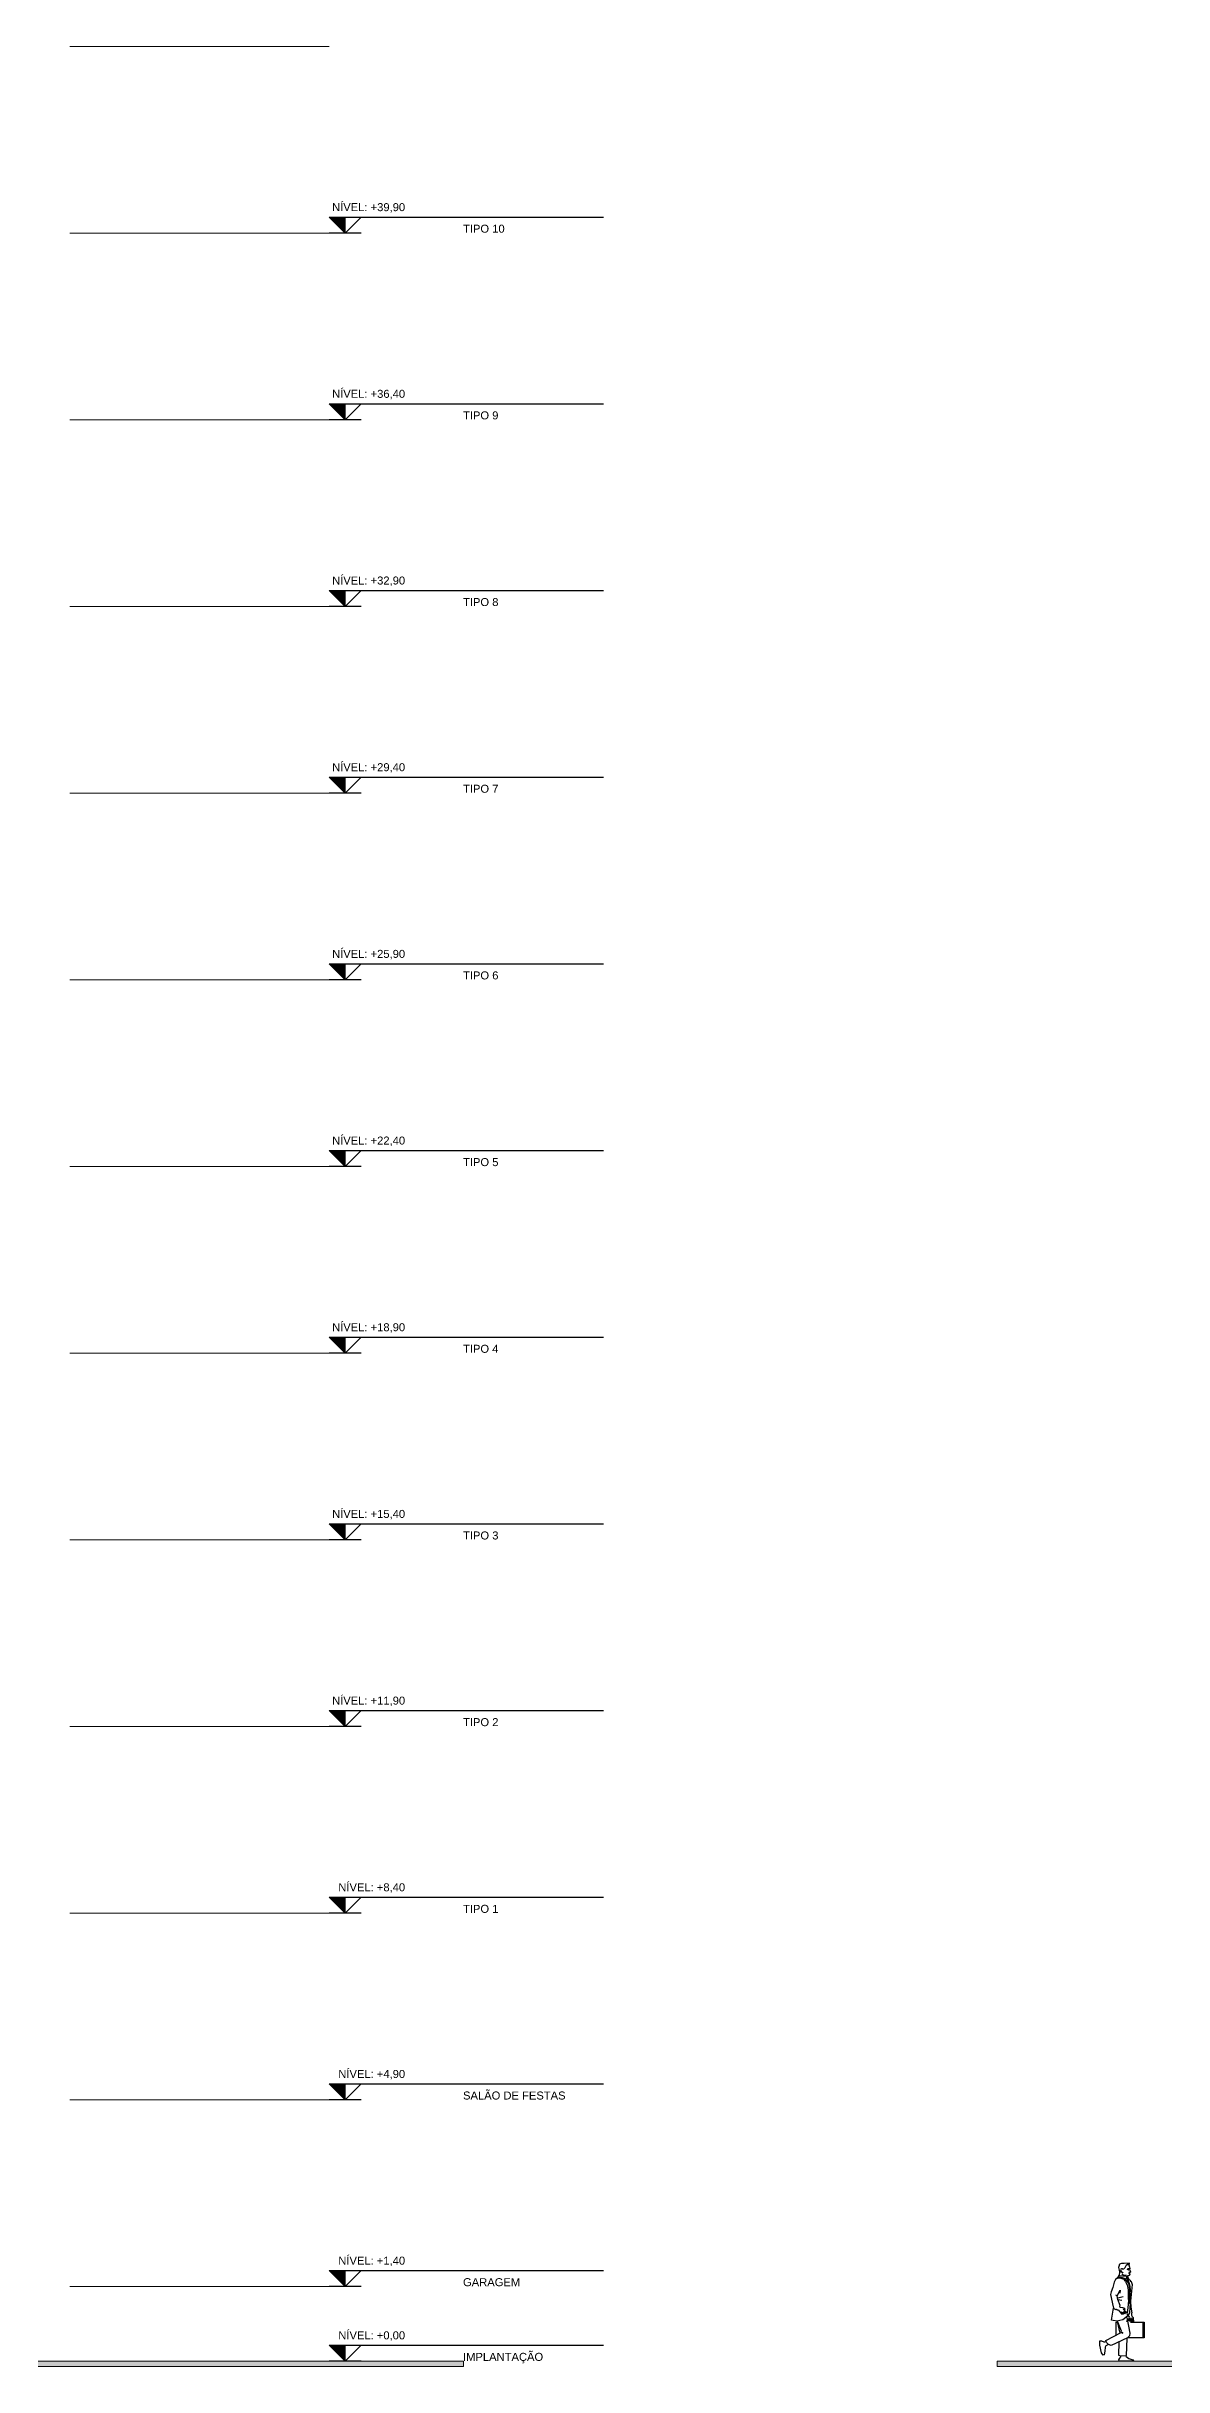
# Model space of a CAD drawing. Header units: millimetres. Extents: x -51 to 151, y -74 to 104.
# Drawn here: x 42.62 to 63.55, y -69.85 to -26.35 of the extents above; entities that cross this region are included whole.
import ezdxf
from ezdxf.enums import TextEntityAlignment as Align

# ---------------------------------------------------------------- set-up
doc = ezdxf.new("R2010")
doc.units = ezdxf.units.MM
doc.header["$LTSCALE"] = 15
doc.layers.add('Text', color=3, linetype='Continuous')
doc.styles.add('DM-TXT-100', font='arial.ttf', dxfattribs={"height": 0.2})
doc.styles.add('PADRAO', font='arial.ttf', dxfattribs={"height": 0.1})

# ---------------------------------------------------------------- blocks, each defined once
blk = doc.blocks.new('02FMAN04')
at = {"color": 0, "linetype": 'ByBlock'}
for p, q in [((-4.1, 62.9), (-4.3, 62)), ((-5.2, 48), (-6.2, 48.5)), ((-0.8, 47.3), (-4.7, 46.3)), ((-4.7, 45.3), (-1.8, 44.9)), ((-5.1, 29.1), (-3.3, 20.7)), ((2.4, 30.8), (1.7, 28.9)), ((4.4, 30.8), (2.4, 30.8)), ((2.5, 28.9), (2.8, 30.1)), ((2.8, 30.1), (3.1, 30.1)), ((5.7, 30.9), (5.2, 30.9)), ((5.6, 30.1), (5.9, 30)), ((5.9, 30), (6.1, 28.9)), ((6.7, 29.8), (6.9, 28.9)), ((13.5, 28.8), (13.5, 17.2))]:
    blk.add_line(p, q, dxfattribs=at)
for points in [[(3.5, 70.3), (3.9, 71.7), (3.7, 72), (0, 71.8), (-1.9, 71.7), (-2.8, 71.5), (-3.6, 70.9), (-3.8, 70.3), (-4.3, 68.8), (-3.8, 66.7), (-3.4, 65.7), (-3.6, 62.9)], [(-1, 67.6), (-0.2, 67.9), (0.6, 68.7), (1.6, 70.7), (2.9, 71.8), (3.5, 71.8), (3.8, 71.7)], [(3.3, 70.7), (3.9, 68.9), (4.1, 68), (3.8, 67.3), (4.6, 65.8), (4.5, 65.4), (3.9, 65.2), (3.9, 64.6), (3.8, 64.2), (4, 63.5), (3.7, 63), (3.1, 62.6), (2.6, 62.7), (2.2, 62.4), (3.3, 60.2), (2.4, 60.5), (2.4, 61.5), (2, 62.3), (1.6, 62.2)], [(3.2, 70.7), (2.7, 70.8), (1.8, 70.7)], [(-4.7, 61.9), (-5.5, 60.6), (-6.5, 60), (-7.4, 58), (-8.4, 54.1), (-9.6, 50.8), (-10, 49), (-8.1, 40), (-7.4, 38.5), (-6.6, 38.1), (-6.1, 37.8), (-5.7, 38.1), (-5.3, 37.8), (-4.6, 37.8), (-4.2, 37.4), (-3.5, 36.4), (-1.8, 34.6), (-1.4, 34.6), (-2, 36.2), (-0.5, 34.8), (-0.3, 34.9), (-0.6, 35.9), (0.6, 34.9), (0.9, 35.2), (-0.2, 36.7), (1.1, 35.7), (1.3, 36), (-0.7, 38.1), (0.6, 37.9), (0.5, 38.5), (-0.4, 38.9), (-1.1, 39.3), (-3, 39.4), (-3.2, 40.6), (-3.1, 40.9), (-4.8, 45.2), (-5.2, 47.9), (-3, 52.1), (-3.3, 49.9)], [(-4.9, 60.9), (-3.2, 61.2), (-0.2, 60.2), (0.4, 59), (1.5, 58.8), (1.1, 57.7), (2.2, 56.1), (2.9, 52.4), (2.9, 45.2)], [(-4.1, 62.9), (1.7, 62.5), (1.5, 60.2), (0.8, 60.5)], [(-4.1, 61.9), (-2.3, 61.6), (0, 60.9), (2, 59), (3.3, 56.6), (3.9, 52.5), (3.3, 46.9), (3.1, 44.5), (2.7, 39.2), (2.2, 35.5)], [(-3.3, 65.3), (-2.8, 65.7), (-2.6, 66.1)], [(-1, 67.6), (-1.4, 67.9), (-2, 67.9), (-2.5, 67.6), (-2.8, 67.1), (-2.6, 66.2), (-2, 65.6), (-1.4, 65.2), (-1, 65.2), (-0.7, 65.6)], [(1.6, 62.9), (-0.3, 63), (-1.7, 63.8)], [(1.6, 61.5), (2.2, 60.4), (3.6, 57), (4.1, 51.4), (3.7, 46.3), (4.1, 43.8), (4.7, 42.2), (4.3, 45.3), (4.3, 49.2), (4.6, 52.1), (4.3, 54.9), (3.4, 58.2), (2.5, 60.7)], [(3.9, 64.6), (3.2, 64.5)], [(3.6, 64.2), (3.4, 64.2)], [(3.4, 60.3), (4.7, 59.2), (4.4, 58.7), (5.1, 58.4), (5.7, 56.4), (5.2, 51.4), (4.7, 44), (4.9, 39.6), (5.5, 35.5), (5.3, 35.2), (5.2, 33.8), (5.9, 32.9), (6.6, 32), (6.5, 31), (6.8, 29.9), (6.3, 29.7), (5.7, 30.8), (5.7, 31.3), (4.7, 31.6)], [(3.5, 65.4), (3.8, 65.5)], [(1.7, 36.6), (2.4, 33), (-1, 30.5), (-5.5, 29.4), (-9.3, 30.1), (-7.9, 38.9)], [(2.6, 33.2), (4.1, 35.6), (4.3, 39.5), (4.5, 42.3)], [(3, 44.5), (3.7, 42.5), (2.9, 41.9)], [(1.9, 32.1), (4.2, 20.6), (3.8, 18.6), (2.5, 17.2), (-9.6, 11.6), (-11.5, 12.3), (-13, 13.8), (-13.4, 15.2), (-2.3, 21), (-1, 20.7), (-2.2, 21.6), (-1.9, 22), (-4.9, 29.3)], [(-6, 19.4), (-6, 28.8), (-5.1, 28.8)], [(4.6, 28.8), (14.6, 28.8), (14.6, 17.1), (2.6, 17.1)], [(3, 33.5), (3.2, 33.2), (3.6, 33), (3.4, 32.4), (3.9, 30.9)], [(3.4, 29.9), (3.1, 30.6), (3.3, 30.6), (4, 29.9), (3.6, 30.6), (4.1, 30.8), (4.8, 30), (4.3, 31.2), (4.8, 31.2), (5.4, 30.1)], [(3.4, 29.8), (3.9, 29.5), (4, 29.7), (4.8, 29.5), (5, 29.7), (5.7, 29.5), (5.9, 29.7)], [(-11.6, 12.2), (-13.4, 11.3), (-14, 10.3), (-14.3, 7.5), (-14.7, 4.8), (-15.5, 4.6), (-16.6, 6.1), (-17.9, 11.9), (-17.9, 14.9), (-16.6, 15), (-15, 14.3), (-14.1, 14.3), (-13.3, 14.5)], [(-4, 14.1), (-4.3, 4.6), (-2.3, 4.1), (1.6, 4.2), (2.1, 16.7)], [(1.1, 4.1), (1.3, 3.6), (3.4, 2.1), (6.4, 1.1), (6.7, 0.4), (6.1, 0), (-0.6, 0), (-3.7, 0.1), (-3.9, 1.1), (-3.2, 2.4), (-2.6, 3.3), (-2.6, 4)]]:
    blk.add_lwpolyline(points, dxfattribs=at)
for points in [[(2.3, 67.7), (3.3, 68), (3.6, 67.8)], [(2.4, 67.5), (3.4, 67.3), (3.4, 67.1), (3.1, 66.9), (2.5, 67.2)]]:
    blk.add_lwpolyline(points, close=True, dxfattribs=at)
blk = doc.blocks.new('SIMBOLO NIVEL CORTE')
blk.add_hatch(color=1).paths.add_polyline_path([(0.3, 0.3), (0, 0.3), (0, 0)])
at = {"color": 1}
for p, q in [((0.301, 0.3), (-4.838, 0.3)), ((-0.301, 0), (0.301, 0)), ((0, 0), (0, 0.3))]:
    blk.add_line(p, q, dxfattribs=at)
blk.add_lwpolyline([(-0.3, 0.3), (0, 0), (0.3, 0.3)], dxfattribs=at)
at = {"layer": 'Text'}
for tag, p, height, style in [('PAVIMENTOXX', (-4.838, 0.412), 0.22, 'PADRAO'), ('PAVIMENTOXXXXX', (-4.838, 0.008), 0.18, 'DM-TXT-100')]:
    blk.add_attdef(tag, p, '', height=height, dxfattribs=dict(at, style=style))
at = {"layer": 'Text', "style": 'DM-TXT-100'}
blk.add_attdef('NIVELXXXXX', text='', height=0.18, dxfattribs=at).set_placement((0.246, 0.412), align=Align.RIGHT)

msp = doc.modelspace()

# ---------------------------------------------------------------- hatches: boundary and pattern name
at = {"linetype": 'Continuous', "lineweight": 13}
h = msp.add_hatch(color=256, dxfattribs=at)
h.dxf.hatch_style = 1
h.paths.add_polyline_path([(50.431, -69.747), (1.822, -69.747), (1.822, -69.847), (50.431, -69.847)])
h = msp.add_hatch(color=256, dxfattribs=at)
h.dxf.hatch_style = 1
h.paths.add_polyline_path([(109.04, -69.747), (60.431, -69.747), (60.431, -69.847), (109.04, -69.847)])

# ---------------------------------------------------------------- linework, layer by layer
for points in [[(47.915, -26.347), (43.057, -26.347)], [(47.915, -29.847), (43.057, -29.847)], [(47.915, -33.347), (43.057, -33.347)], [(47.915, -36.847), (43.057, -36.847)], [(47.915, -36.847), (43.057, -36.847)], [(47.915, -40.347), (43.057, -40.347)], [(47.915, -43.847), (43.057, -43.847)], [(47.915, -47.347), (43.057, -47.347)], [(47.915, -50.847), (43.057, -50.847)], [(47.915, -54.347), (43.057, -54.347)], [(47.915, -57.847), (43.057, -57.847)], [(47.915, -61.347), (43.057, -61.347)], [(47.915, -61.347), (43.057, -61.347)], [(47.915, -64.847), (43.057, -64.847)], [(47.915, -68.347), (43.057, -68.347)], [(47.915, -69.747), (43.057, -69.747)]]:
    msp.add_lwpolyline(points, dxfattribs=at)
for points in [[(50.431, -69.747), (1.822, -69.747), (1.822, -69.847), (50.431, -69.847)], [(109.04, -69.747), (60.431, -69.747), (60.431, -69.847), (109.04, -69.847)]]:
    msp.add_lwpolyline(points, close=True, dxfattribs=at)

# ---------------------------------------------------------------- block references
at = {"xscale": 0.02557648107316345, "yscale": 0.02557648107316345, "zscale": 0.02557648107316345}
msp.add_blockref('02FMAN04', (62.814, -69.748), dxfattribs=at)
at = {"layer": 'Text', "linetype": 'Continuous', "lineweight": 13}
ref = msp.add_blockref('SIMBOLO NIVEL CORTE', (48.216, -29.847), dxfattribs=dict(at, xscale=-1))
ref.add_attrib('NIVELXXXXX', 'NÍVEL: +39,90', dxfattribs={"layer": '0', "height": 0.15, "style": 'DM-TXT-100'}).set_placement((49.338, -29.436), align=Align.RIGHT)
ref.add_attrib('PAVIMENTOXXXXX', 'TIPO 10', (50.423, -29.84), dxfattribs={"layer": '0', "height": 0.15, "style": 'DM-TXT-100'})
ref = msp.add_blockref('SIMBOLO NIVEL CORTE', (48.216, -33.347), dxfattribs=dict(at, xscale=-1))
ref.add_attrib('NIVELXXXXX', 'NÍVEL: +36,40', dxfattribs={"layer": '0', "height": 0.15, "style": 'DM-TXT-100'}).set_placement((49.338, -32.936), align=Align.RIGHT)
ref.add_attrib('PAVIMENTOXXXXX', 'TIPO 9', (50.423, -33.34), dxfattribs={"layer": '0', "height": 0.15, "style": 'DM-TXT-100'})
ref = msp.add_blockref('SIMBOLO NIVEL CORTE', (48.216, -36.847), dxfattribs=dict(at, xscale=-1))
ref.add_attrib('NIVELXXXXX', 'NÍVEL: +32,90', dxfattribs={"layer": '0', "height": 0.15, "style": 'DM-TXT-100'}).set_placement((49.338, -36.436), align=Align.RIGHT)
ref.add_attrib('PAVIMENTOXXXXX', 'TIPO 8', (50.423, -36.84), dxfattribs={"layer": '0', "height": 0.15, "style": 'DM-TXT-100'})
ref = msp.add_blockref('SIMBOLO NIVEL CORTE', (48.216, -40.347), dxfattribs=dict(at, xscale=-1))
ref.add_attrib('NIVELXXXXX', 'NÍVEL: +29,40', dxfattribs={"layer": '0', "height": 0.15, "style": 'DM-TXT-100'}).set_placement((49.338, -39.936), align=Align.RIGHT)
ref.add_attrib('PAVIMENTOXXXXX', 'TIPO 7', (50.423, -40.34), dxfattribs={"layer": '0', "height": 0.15, "style": 'DM-TXT-100'})
ref = msp.add_blockref('SIMBOLO NIVEL CORTE', (48.216, -43.847), dxfattribs=dict(at, xscale=-1))
ref.add_attrib('NIVELXXXXX', 'NÍVEL: +25,90', dxfattribs={"layer": '0', "height": 0.15, "style": 'DM-TXT-100'}).set_placement((49.338, -43.436), align=Align.RIGHT)
ref.add_attrib('PAVIMENTOXXXXX', 'TIPO 6', (50.423, -43.84), dxfattribs={"layer": '0', "height": 0.15, "style": 'DM-TXT-100'})
ref = msp.add_blockref('SIMBOLO NIVEL CORTE', (48.216, -47.347), dxfattribs=dict(at, xscale=-1))
ref.add_attrib('NIVELXXXXX', 'NÍVEL: +22,40', dxfattribs={"layer": '0', "height": 0.15, "style": 'DM-TXT-100'}).set_placement((49.338, -46.936), align=Align.RIGHT)
ref.add_attrib('PAVIMENTOXXXXX', 'TIPO 5', (50.423, -47.34), dxfattribs={"layer": '0', "height": 0.15, "style": 'DM-TXT-100'})
ref = msp.add_blockref('SIMBOLO NIVEL CORTE', (48.216, -50.847), dxfattribs=dict(at, xscale=-1))
ref.add_attrib('NIVELXXXXX', 'NÍVEL: +18,90', dxfattribs={"layer": '0', "height": 0.15, "style": 'DM-TXT-100'}).set_placement((49.338, -50.436), align=Align.RIGHT)
ref.add_attrib('PAVIMENTOXXXXX', 'TIPO 4', (50.423, -50.84), dxfattribs={"layer": '0', "height": 0.15, "style": 'DM-TXT-100'})
ref = msp.add_blockref('SIMBOLO NIVEL CORTE', (48.216, -54.347), dxfattribs=dict(at, xscale=-1))
ref.add_attrib('NIVELXXXXX', 'NÍVEL: +15,40', dxfattribs={"layer": '0', "height": 0.15, "style": 'DM-TXT-100'}).set_placement((49.338, -53.936), align=Align.RIGHT)
ref.add_attrib('PAVIMENTOXXXXX', 'TIPO 3', (50.423, -54.34), dxfattribs={"layer": '0', "height": 0.15, "style": 'DM-TXT-100'})
ref = msp.add_blockref('SIMBOLO NIVEL CORTE', (48.216, -57.847), dxfattribs=dict(at, xscale=-1))
ref.add_attrib('NIVELXXXXX', 'NÍVEL: +11,90', dxfattribs={"layer": '0', "height": 0.15, "style": 'DM-TXT-100'}).set_placement((49.338, -57.436), align=Align.RIGHT)
ref.add_attrib('PAVIMENTOXXXXX', 'TIPO 2', (50.423, -57.84), dxfattribs={"layer": '0', "height": 0.15, "style": 'DM-TXT-100'})
ref = msp.add_blockref('SIMBOLO NIVEL CORTE', (48.216, -61.347), dxfattribs=dict(at, xscale=-1))
ref.add_attrib('NIVELXXXXX', 'NÍVEL: +8,40', dxfattribs={"layer": '0', "height": 0.15, "style": 'DM-TXT-100'}).set_placement((49.338, -60.936), align=Align.RIGHT)
ref.add_attrib('PAVIMENTOXXXXX', 'TIPO 1', (50.423, -61.34), dxfattribs={"layer": '0', "height": 0.15, "style": 'DM-TXT-100'})
ref = msp.add_blockref('SIMBOLO NIVEL CORTE', (48.216, -64.847), dxfattribs=dict(at, xscale=-1))
ref.add_attrib('NIVELXXXXX', 'NÍVEL: +4,90', dxfattribs={"layer": '0', "height": 0.15, "style": 'DM-TXT-100'}).set_placement((49.338, -64.436), align=Align.RIGHT)
ref.add_attrib('PAVIMENTOXXXXX', 'SALÃO DE FESTAS', (50.423, -64.84), dxfattribs={"layer": '0', "height": 0.15, "style": 'DM-TXT-100'})
ref = msp.add_blockref('SIMBOLO NIVEL CORTE', (48.216, -68.347), dxfattribs=dict(at, xscale=-1))
ref.add_attrib('NIVELXXXXX', 'NÍVEL: +1,40', dxfattribs={"layer": '0', "height": 0.15, "style": 'DM-TXT-100'}).set_placement((49.338, -67.936), align=Align.RIGHT)
ref.add_attrib('PAVIMENTOXXXXX', 'GARAGEM', (50.423, -68.34), dxfattribs={"layer": '0', "height": 0.15, "style": 'DM-TXT-100'})
ref = msp.add_blockref('SIMBOLO NIVEL CORTE', (48.216, -69.747), dxfattribs=dict(at, xscale=-1))
ref.add_attrib('NIVELXXXXX', 'NÍVEL: +0,00', dxfattribs={"layer": '0', "height": 0.15, "style": 'DM-TXT-100'}).set_placement((49.338, -69.336), align=Align.RIGHT)
ref.add_attrib('PAVIMENTOXXXXX', 'IMPLANTAÇÃO', (50.423, -69.74), dxfattribs={"layer": '0', "height": 0.15, "style": 'DM-TXT-100'})

doc.saveas('drawing.dxf')
